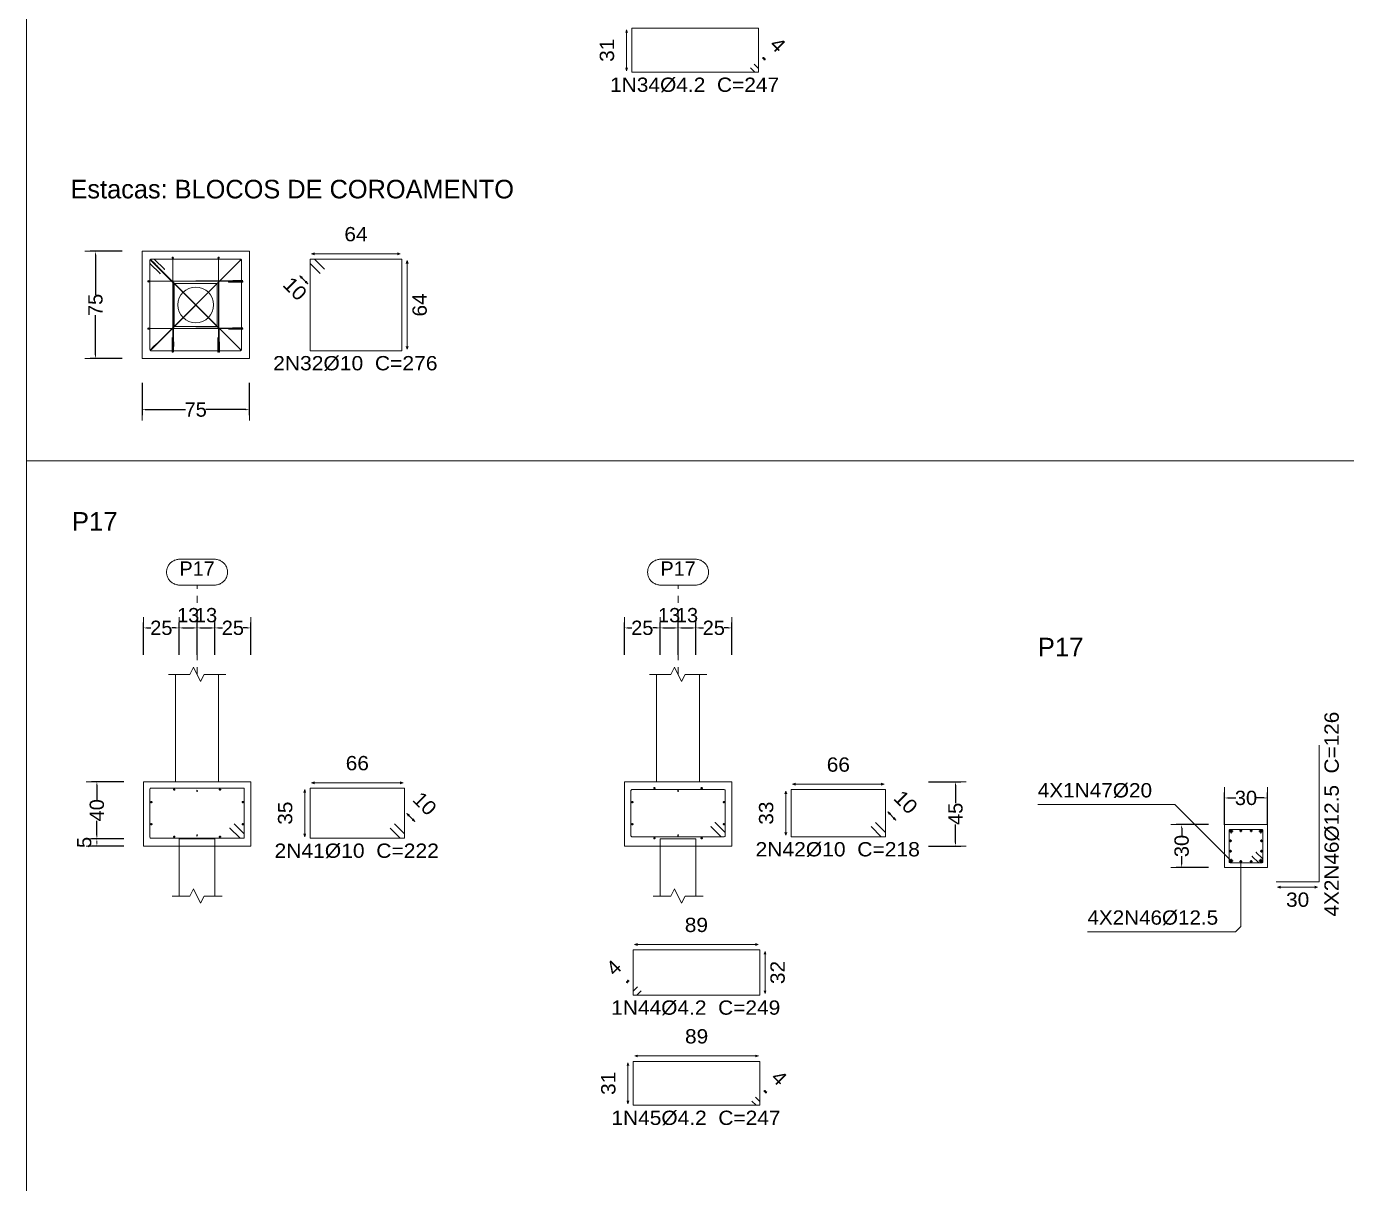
# Model space of a CAD drawing. Header units: millimetres. Extents: x 0 to 84, y 0 to 59.4.
# Drawn here: x 28.05 to 46.51, y 16.19 to 32.37 of the extents above; entities that cross this region are included whole.
import ezdxf
from ezdxf.enums import TextEntityAlignment as Align

# ---------------------------------------------------------------- set-up
doc = ezdxf.new("R2010")
doc.units = ezdxf.units.MM
doc.linetypes.add('CYPE_PUNTO', pattern=[0.075, 0, -0.075])
for name, color, linetype, lineweight in [('FUN_COTAS', 2, 'Continuous', 0), ('FUN_DES_ARMADURAS', 4, 'Continuous', 0), ('FUN_GEOMETRIA', 2, 'Continuous', 0), ('FUN_REFEREN', 2, 'Continuous', 0), ('FUN_TXT_ARMADURAS', 3, 'Continuous', 0), ('QUAD_LIMITES', 2, 'Continuous', 0)]:
    doc.layers.add(name, color=color, linetype=linetype, lineweight=lineweight)
doc.styles.add('CYPETXT', font='arial.ttf', dxfattribs={"height": 0.2})
doc.styles.add('CYPETXT_0.3', font='arial.ttf', dxfattribs={"height": 0.2})
doc.dimstyles.new('cype_arrow', dxfattribs={"dimtxt": 0.18, "dimasz": 0.05, "dimexe": 0.075, "dimexo": 0.075, "dimgap": 0, "dimtad": 0, "dimdec": 4, "dimzin": 0, "dimdsep": 46, "dimtxsty": 'CYPETXT_0.3', "dimcen": 0.09, "dimadec": 0, "dimazin": 0, "dimtfac": 1, "dimtdec": 4, "dimtofl": 0, "dimtmove": 2, "dimatfit": 3, "dimfxl": 1, "dimtolj": 1, "dimtzin": 0, "dimarcsym": 0})

# ---------------------------------------------------------------- blocks, each defined once
blk = doc.blocks.new('*D94')
at = {"layer": 'Defpoints', "color": 0}
for p in [(29.667, 27.463), (31.167, 27.463), (31.167, 27.013)]:
    blk.add_point(p, dxfattribs=at)
at = {"layer": 'FUN_COTAS', "color": 0, "lineweight": -2, "transparency": 16777216}
for p, q in [((29.667, 27.388), (29.667, 26.938)), ((31.167, 27.388), (31.167, 26.938)), ((29.717, 27.013), (30.274, 27.013)), ((31.117, 27.013), (30.561, 27.013))]:
    blk.add_line(p, q, dxfattribs=at)
at = {"layer": 'FUN_COTAS', "color": 0, "transparency": 16777216}
for points in [[(29.717, 27.021), (29.717, 27.004), (29.667, 27.013)], [(31.117, 27.021), (31.117, 27.004), (31.167, 27.013)]]:
    blk.add_solid(points, dxfattribs=at)
at = {"layer": 'FUN_COTAS', "color": 0, "transparency": 16777216, "insert": (30.417, 27.013), "char_height": 0.2, "attachment_point": 5, "style": 'CYPETXT_0.3'}
blk.add_mtext('\\A1;75', dxfattribs=at)
blk = doc.blocks.new('*D95')
at = {"layer": 'Defpoints', "color": 0}
for p in [(29.016, 29.228), (29.466, 29.228), (29.466, 27.728)]:
    blk.add_point(p, dxfattribs=at)
at = {"layer": 'FUN_COTAS', "color": 0, "lineweight": -2, "transparency": 16777216}
for p, q in [((29.391, 29.228), (28.941, 29.228)), ((29.016, 29.178), (29.016, 28.621)), ((29.016, 27.778), (29.016, 28.335)), ((29.391, 27.728), (28.941, 27.728))]:
    blk.add_line(p, q, dxfattribs=at)
at = {"layer": 'FUN_COTAS', "color": 0, "transparency": 16777216}
for points in [[(29.008, 29.178), (29.025, 29.178), (29.016, 29.228)], [(29.008, 27.778), (29.025, 27.778), (29.016, 27.728)]]:
    blk.add_solid(points, dxfattribs=at)
at = {"layer": 'FUN_COTAS', "color": 0, "transparency": 16777216, "insert": (29.016, 28.478), "char_height": 0.2, "attachment_point": 5, "rotation": 90, "style": 'CYPETXT_0.3'}
blk.add_mtext('\\A1;75', dxfattribs=at)
blk = doc.blocks.new('*D110')
at = {"layer": 'Defpoints', "color": 0}
for p in [(30.187, 23.96), (29.687, 23.51), (30.187, 23.51)]:
    blk.add_point(p, dxfattribs=at)
at = {"layer": 'FUN_COTAS', "color": 0, "lineweight": -2, "transparency": 16777216}
for p, q in [((29.687, 23.585), (29.687, 24.035)), ((30.187, 23.585), (30.187, 24.035)), ((29.737, 23.96), (29.791, 23.96)), ((30.137, 23.96), (30.082, 23.96))]:
    blk.add_line(p, q, dxfattribs=at)
at = {"layer": 'FUN_COTAS', "color": 0, "transparency": 16777216}
for points in [[(29.737, 23.968), (29.737, 23.951), (29.687, 23.96)], [(30.137, 23.968), (30.137, 23.951), (30.187, 23.96)]]:
    blk.add_solid(points, dxfattribs=at)
at = {"layer": 'FUN_COTAS', "color": 0, "transparency": 16777216, "insert": (29.937, 23.96), "char_height": 0.2, "attachment_point": 5, "style": 'CYPETXT_0.3'}
blk.add_mtext('\\A1;25', dxfattribs=at)
blk = doc.blocks.new('*D111')
at = {"layer": 'Defpoints', "color": 0}
for p in [(30.437, 23.96), (30.187, 23.51), (30.437, 23.51)]:
    blk.add_point(p, dxfattribs=at)
at = {"layer": 'FUN_COTAS', "color": 0, "lineweight": -2, "transparency": 16777216}
for p, q in [((30.187, 23.585), (30.187, 24.035)), ((30.437, 23.585), (30.437, 24.035)), ((30.237, 23.96), (30.387, 23.96))]:
    blk.add_line(p, q, dxfattribs=at)
at = {"layer": 'FUN_COTAS', "color": 0, "transparency": 16777216}
for points in [[(30.237, 23.968), (30.237, 23.951), (30.187, 23.96)], [(30.387, 23.968), (30.387, 23.951), (30.437, 23.96)]]:
    blk.add_solid(points, dxfattribs=at)
at = {"layer": 'FUN_COTAS', "color": 0, "transparency": 16777216, "insert": (30.312, 24.137), "char_height": 0.2, "attachment_point": 5, "style": 'CYPETXT_0.3'}
blk.add_mtext('\\A1;13', dxfattribs=at)
blk = doc.blocks.new('*D112')
at = {"layer": 'Defpoints', "color": 0}
for p in [(30.687, 23.96), (30.437, 23.51), (30.687, 23.51)]:
    blk.add_point(p, dxfattribs=at)
at = {"layer": 'FUN_COTAS', "color": 0, "lineweight": -2, "transparency": 16777216}
for p, q in [((30.437, 23.585), (30.437, 24.035)), ((30.687, 23.585), (30.687, 24.035)), ((30.487, 23.96), (30.637, 23.96))]:
    blk.add_line(p, q, dxfattribs=at)
at = {"layer": 'FUN_COTAS', "color": 0, "transparency": 16777216}
for points in [[(30.487, 23.968), (30.487, 23.951), (30.437, 23.96)], [(30.637, 23.968), (30.637, 23.951), (30.687, 23.96)]]:
    blk.add_solid(points, dxfattribs=at)
at = {"layer": 'FUN_COTAS', "color": 0, "transparency": 16777216, "insert": (30.562, 24.137), "char_height": 0.2, "attachment_point": 5, "style": 'CYPETXT_0.3'}
blk.add_mtext('\\A1;13', dxfattribs=at)
blk = doc.blocks.new('*D113')
at = {"layer": 'Defpoints', "color": 0}
for p in [(31.187, 23.96), (30.687, 23.51), (31.187, 23.51)]:
    blk.add_point(p, dxfattribs=at)
at = {"layer": 'FUN_COTAS', "color": 0, "lineweight": -2, "transparency": 16777216}
for p, q in [((30.687, 23.585), (30.687, 24.035)), ((31.187, 23.585), (31.187, 24.035)), ((30.737, 23.96), (30.791, 23.96)), ((31.137, 23.96), (31.082, 23.96))]:
    blk.add_line(p, q, dxfattribs=at)
at = {"layer": 'FUN_COTAS', "color": 0, "transparency": 16777216}
for points in [[(30.737, 23.968), (30.737, 23.951), (30.687, 23.96)], [(31.137, 23.968), (31.137, 23.951), (31.187, 23.96)]]:
    blk.add_solid(points, dxfattribs=at)
at = {"layer": 'FUN_COTAS', "color": 0, "transparency": 16777216, "insert": (30.937, 23.96), "char_height": 0.2, "attachment_point": 5, "style": 'CYPETXT_0.3'}
blk.add_mtext('\\A1;25', dxfattribs=at)
blk = doc.blocks.new('*D114')
at = {"layer": 'Defpoints', "color": 0}
for p in [(29.036, 21.009), (29.486, 21.009), (29.486, 20.909)]:
    blk.add_point(p, dxfattribs=at)
at = {"layer": 'FUN_COTAS', "color": 0, "lineweight": -2, "transparency": 16777216}
for p, q in [((29.411, 21.009), (28.961, 21.009)), ((29.411, 20.909), (28.961, 20.909))]:
    blk.add_line(p, q, dxfattribs=at)
at = {"layer": 'FUN_COTAS', "color": 0, "transparency": 16777216}
for points in [[(29.027, 20.959), (29.044, 20.959), (29.036, 21.009)], [(29.027, 20.959), (29.044, 20.959), (29.036, 20.909)]]:
    blk.add_solid(points, dxfattribs=at)
at = {"layer": 'FUN_COTAS', "color": 0, "transparency": 16777216, "insert": (28.859, 20.959), "char_height": 0.2, "attachment_point": 5, "rotation": 90, "style": 'CYPETXT_0.3'}
blk.add_mtext('\\A1;5', dxfattribs=at)
blk = doc.blocks.new('*D115')
at = {"layer": 'Defpoints', "color": 0}
for p in [(29.036, 21.809), (29.486, 21.809), (29.486, 21.009)]:
    blk.add_point(p, dxfattribs=at)
at = {"layer": 'FUN_COTAS', "color": 0, "lineweight": -2, "transparency": 16777216}
for p, q in [((29.411, 21.809), (28.961, 21.809)), ((29.036, 21.759), (29.036, 21.556)), ((29.036, 21.059), (29.036, 21.262)), ((29.411, 21.009), (28.961, 21.009))]:
    blk.add_line(p, q, dxfattribs=at)
at = {"layer": 'FUN_COTAS', "color": 0, "transparency": 16777216}
for points in [[(29.027, 21.759), (29.044, 21.759), (29.036, 21.809)], [(29.027, 21.059), (29.044, 21.059), (29.036, 21.009)]]:
    blk.add_solid(points, dxfattribs=at)
at = {"layer": 'FUN_COTAS', "color": 0, "transparency": 16777216, "insert": (29.036, 21.409), "char_height": 0.2, "attachment_point": 5, "rotation": 90, "style": 'CYPETXT_0.3'}
blk.add_mtext('\\A1;40', dxfattribs=at)
blk = doc.blocks.new('*D116')
at = {"layer": 'Defpoints', "color": 0}
for p in [(36.912, 23.96), (36.412, 23.51), (36.912, 23.51)]:
    blk.add_point(p, dxfattribs=at)
at = {"layer": 'FUN_COTAS', "color": 0, "lineweight": -2, "transparency": 16777216}
for p, q in [((36.412, 23.585), (36.412, 24.035)), ((36.912, 23.585), (36.912, 24.035)), ((36.462, 23.96), (36.517, 23.96)), ((36.862, 23.96), (36.808, 23.96))]:
    blk.add_line(p, q, dxfattribs=at)
at = {"layer": 'FUN_COTAS', "color": 0, "transparency": 16777216}
for points in [[(36.462, 23.968), (36.462, 23.951), (36.412, 23.96)], [(36.862, 23.968), (36.862, 23.951), (36.912, 23.96)]]:
    blk.add_solid(points, dxfattribs=at)
at = {"layer": 'FUN_COTAS', "color": 0, "transparency": 16777216, "insert": (36.662, 23.96), "char_height": 0.2, "attachment_point": 5, "style": 'CYPETXT_0.3'}
blk.add_mtext('\\A1;25', dxfattribs=at)
blk = doc.blocks.new('*D117')
at = {"layer": 'Defpoints', "color": 0}
for p in [(37.162, 23.96), (36.912, 23.51), (37.162, 23.51)]:
    blk.add_point(p, dxfattribs=at)
at = {"layer": 'FUN_COTAS', "color": 0, "lineweight": -2, "transparency": 16777216}
for p, q in [((36.912, 23.585), (36.912, 24.035)), ((37.162, 23.585), (37.162, 24.035)), ((36.962, 23.96), (37.112, 23.96))]:
    blk.add_line(p, q, dxfattribs=at)
at = {"layer": 'FUN_COTAS', "color": 0, "transparency": 16777216}
for points in [[(36.962, 23.968), (36.962, 23.951), (36.912, 23.96)], [(37.112, 23.968), (37.112, 23.951), (37.162, 23.96)]]:
    blk.add_solid(points, dxfattribs=at)
at = {"layer": 'FUN_COTAS', "color": 0, "transparency": 16777216, "insert": (37.037, 24.137), "char_height": 0.2, "attachment_point": 5, "style": 'CYPETXT_0.3'}
blk.add_mtext('\\A1;13', dxfattribs=at)
blk = doc.blocks.new('*D118')
at = {"layer": 'Defpoints', "color": 0}
for p in [(37.412, 23.96), (37.162, 23.51), (37.412, 23.51)]:
    blk.add_point(p, dxfattribs=at)
at = {"layer": 'FUN_COTAS', "color": 0, "lineweight": -2, "transparency": 16777216}
for p, q in [((37.162, 23.585), (37.162, 24.035)), ((37.412, 23.585), (37.412, 24.035)), ((37.212, 23.96), (37.362, 23.96))]:
    blk.add_line(p, q, dxfattribs=at)
at = {"layer": 'FUN_COTAS', "color": 0, "transparency": 16777216}
for points in [[(37.212, 23.968), (37.212, 23.951), (37.162, 23.96)], [(37.362, 23.968), (37.362, 23.951), (37.412, 23.96)]]:
    blk.add_solid(points, dxfattribs=at)
at = {"layer": 'FUN_COTAS', "color": 0, "transparency": 16777216, "insert": (37.287, 24.137), "char_height": 0.2, "attachment_point": 5, "style": 'CYPETXT_0.3'}
blk.add_mtext('\\A1;13', dxfattribs=at)
blk = doc.blocks.new('*D119')
at = {"layer": 'Defpoints', "color": 0}
for p in [(37.912, 23.96), (37.412, 23.51), (37.912, 23.51)]:
    blk.add_point(p, dxfattribs=at)
at = {"layer": 'FUN_COTAS', "color": 0, "lineweight": -2, "transparency": 16777216}
for p, q in [((37.412, 23.585), (37.412, 24.035)), ((37.912, 23.585), (37.912, 24.035)), ((37.462, 23.96), (37.517, 23.96)), ((37.862, 23.96), (37.808, 23.96))]:
    blk.add_line(p, q, dxfattribs=at)
at = {"layer": 'FUN_COTAS', "color": 0, "transparency": 16777216}
for points in [[(37.462, 23.968), (37.462, 23.951), (37.412, 23.96)], [(37.862, 23.968), (37.862, 23.951), (37.912, 23.96)]]:
    blk.add_solid(points, dxfattribs=at)
at = {"layer": 'FUN_COTAS', "color": 0, "transparency": 16777216, "insert": (37.662, 23.96), "char_height": 0.2, "attachment_point": 5, "style": 'CYPETXT_0.3'}
blk.add_mtext('\\A1;25', dxfattribs=at)
blk = doc.blocks.new('*D120')
at = {"layer": 'Defpoints', "color": 0}
for p in [(40.591, 21.809), (41.041, 21.809), (40.591, 20.909)]:
    blk.add_point(p, dxfattribs=at)
at = {"layer": 'FUN_COTAS', "color": 0, "lineweight": -2, "transparency": 16777216}
for p, q in [((40.666, 21.809), (41.116, 21.809)), ((41.041, 21.759), (41.041, 21.507)), ((41.041, 20.959), (41.041, 21.211)), ((40.666, 20.909), (41.116, 20.909))]:
    blk.add_line(p, q, dxfattribs=at)
at = {"layer": 'FUN_COTAS', "color": 0, "transparency": 16777216}
for points in [[(41.033, 21.759), (41.05, 21.759), (41.041, 21.809)], [(41.033, 20.959), (41.05, 20.959), (41.041, 20.909)]]:
    blk.add_solid(points, dxfattribs=at)
at = {"layer": 'FUN_COTAS', "color": 0, "transparency": 16777216, "insert": (41.041, 21.359), "char_height": 0.2, "attachment_point": 5, "rotation": 90, "style": 'CYPETXT_0.3'}
blk.add_mtext('\\A1;45', dxfattribs=at)
blk = doc.blocks.new('*D123')
at = {"layer": 'Defpoints', "color": 0}
for p in [(45.403, 21.581), (44.803, 21.131), (45.403, 21.131)]:
    blk.add_point(p, dxfattribs=at)
at = {"layer": 'FUN_COTAS', "color": 0, "lineweight": -2, "transparency": 16777216}
for p, q in [((44.803, 21.206), (44.803, 21.656)), ((45.403, 21.206), (45.403, 21.656)), ((44.853, 21.581), (44.96, 21.581)), ((45.353, 21.581), (45.246, 21.581))]:
    blk.add_line(p, q, dxfattribs=at)
at = {"layer": 'FUN_COTAS', "color": 0, "transparency": 16777216}
for points in [[(44.853, 21.59), (44.853, 21.573), (44.803, 21.581)], [(45.353, 21.59), (45.353, 21.573), (45.403, 21.581)]]:
    blk.add_solid(points, dxfattribs=at)
at = {"layer": 'FUN_COTAS', "color": 0, "transparency": 16777216, "insert": (45.103, 21.581), "char_height": 0.2, "attachment_point": 5, "style": 'CYPETXT_0.3'}
blk.add_mtext('\\A1;30', dxfattribs=at)
blk = doc.blocks.new('*D124')
at = {"layer": 'Defpoints', "color": 0}
for p in [(44.204, 21.209), (44.654, 21.209), (44.654, 20.609)]:
    blk.add_point(p, dxfattribs=at)
at = {"layer": 'FUN_COTAS', "color": 0, "lineweight": -2, "transparency": 16777216}
for p, q in [((44.579, 21.209), (44.129, 21.209)), ((44.204, 21.159), (44.204, 21.051)), ((44.204, 20.659), (44.204, 20.766)), ((44.579, 20.609), (44.129, 20.609))]:
    blk.add_line(p, q, dxfattribs=at)
at = {"layer": 'FUN_COTAS', "color": 0, "transparency": 16777216}
for points in [[(44.195, 21.159), (44.212, 21.159), (44.204, 21.209)], [(44.195, 20.659), (44.212, 20.659), (44.204, 20.609)]]:
    blk.add_solid(points, dxfattribs=at)
at = {"layer": 'FUN_COTAS', "color": 0, "transparency": 16777216, "insert": (44.204, 20.909), "char_height": 0.2, "attachment_point": 5, "rotation": 90, "style": 'CYPETXT_0.3'}
blk.add_mtext('\\A1;30', dxfattribs=at)

msp = doc.modelspace()

# ---------------------------------------------------------------- hatches: boundary and pattern name
at = {"layer": 'FUN_DES_ARMADURAS', "true_color": 0x000000}
h = msp.add_hatch(color=18, dxfattribs=at)
edge = h.paths.add_edge_path(flags=0)
edge.add_arc((29.83028, 29.05818), 0.0016, 0, 360)
h = msp.add_hatch(color=18, dxfattribs=at)
edge = h.paths.add_edge_path(flags=0)
edge.add_arc((29.87489, 29.02614), 0.0016, 0, 360)
h = msp.add_hatch(color=18, dxfattribs=at)
edge = h.paths.add_edge_path(flags=0)
edge.add_arc((29.9189, 28.91636), 0.0016, 0, 360)
h = msp.add_hatch(color=18, dxfattribs=at)
edge = h.paths.add_edge_path(flags=0)
edge.add_arc((29.9789, 28.97636), 0.0016, 0, 360)
h = msp.add_hatch(color=18, dxfattribs=at)
edge = h.paths.add_edge_path(flags=0)
edge.add_arc((30.87606, 28.79828), 0.0016, 0, 360)
h = msp.add_hatch(color=18, dxfattribs=at)
edge = h.paths.add_edge_path(flags=0)
edge.add_arc((30.93606, 28.81959), 0.0016, 0, 360)
h = msp.add_hatch(color=18, dxfattribs=at)
edge = h.paths.add_edge_path(flags=0)
edge.add_arc((30.87606, 28.13828), 0.0016, 0, 360)
h = msp.add_hatch(color=18, dxfattribs=at)
edge = h.paths.add_edge_path(flags=0)
edge.add_arc((30.93606, 28.15959), 0.0016, 0, 360)
h = msp.add_hatch(color=18, dxfattribs=at)
edge = h.paths.add_edge_path(flags=0)
edge.add_arc((29.8371, 27.89056), 0.0016, 0, 360)
h = msp.add_hatch(color=18, dxfattribs=at)
edge = h.paths.add_edge_path(flags=0)
edge.add_arc((29.86913, 27.93518), 0.0016, 0, 360)
h = msp.add_hatch(color=18, dxfattribs=at)
edge = h.paths.add_edge_path(flags=0)
edge.add_arc((30.0881, 28.01921), 0.0016, 0, 360)
h = msp.add_hatch(color=18, dxfattribs=at)
edge = h.paths.add_edge_path(flags=0)
edge.add_arc((30.10946, 27.95921), 0.0016, 0, 360)
h = msp.add_hatch(color=18, dxfattribs=at)
edge = h.paths.add_edge_path(flags=0)
edge.add_arc((30.7281, 28.01921), 0.0016, 0, 360)
h = msp.add_hatch(color=18, dxfattribs=at)
edge = h.paths.add_edge_path(flags=0)
edge.add_arc((30.74946, 27.95921), 0.0016, 0, 360)
h = msp.add_hatch(color=18, dxfattribs=at)
edge = h.paths.add_edge_path(flags=0)
edge.add_arc((37.6809, 21.24006), 0.0016, 0, 360)
h = msp.add_hatch(color=18, dxfattribs=at)
edge = h.paths.add_edge_path(flags=0)
edge.add_arc((30.89511, 21.16006), 0.0016, 0, 360)
h = msp.add_hatch(color=18, dxfattribs=at)
edge = h.paths.add_edge_path(flags=0)
edge.add_arc((30.9551, 21.22006), 0.0016, 0, 360)
h = msp.add_hatch(color=18, dxfattribs=at)
edge = h.paths.add_edge_path(flags=0)
edge.add_arc((37.62091, 21.18006), 0.0016, 0, 360)
h = msp.add_hatch(color=18, dxfattribs=at)
edge = h.paths.add_edge_path(flags=0)
edge.add_arc((45.19161, 20.76404), 0.0016, 0, 360)
h = msp.add_hatch(color=18, dxfattribs=at)
edge = h.paths.add_edge_path(flags=0)
edge.add_arc((45.24791, 20.82034), 0.0016, 0, 360)

# ---------------------------------------------------------------- linework, layer by layer
at = {"layer": 'FUN_COTAS', "color": 18, "true_color": 0x000000}
for p, q in [((28.86648, 29.22778), (29.16648, 29.22778)), ((28.86648, 27.72778), (29.16648, 27.72778)), ((29.66748, 26.86278), (29.66748, 27.16278)), ((31.16748, 26.86278), (31.16748, 27.16278)), ((29.68653, 23.80965), (29.68653, 24.10965)), ((30.18653, 23.80965), (30.18653, 24.10965)), ((30.18653, 23.80965), (30.18653, 24.10965)), ((30.43653, 23.80965), (30.43653, 24.10965)), ((30.43653, 23.80965), (30.43653, 24.10965)), ((30.68653, 23.80965), (30.68653, 24.10965)), ((30.68653, 23.80965), (30.68653, 24.10965)), ((31.18653, 23.80965), (31.18653, 24.10965)), ((36.41233, 23.80965), (36.41233, 24.10965)), ((36.91233, 23.80965), (36.91233, 24.10965)), ((36.91233, 23.80965), (36.91233, 24.10965)), ((37.16233, 23.80965), (37.16233, 24.10965)), ((37.16233, 23.80965), (37.16233, 24.10965)), ((37.41233, 23.80965), (37.41233, 24.10965)), ((37.41233, 23.80965), (37.41233, 24.10965)), ((37.91233, 23.80965), (37.91233, 24.10965)), ((28.88553, 21.80865), (29.18553, 21.80865)), ((40.89133, 21.80865), (41.19133, 21.80865)), ((44.8033, 21.4315), (44.8033, 21.7315)), ((45.4033, 21.4315), (45.4033, 21.7315)), ((44.05383, 21.20865), (44.35383, 21.20865)), ((28.88553, 21.00865), (29.18553, 21.00865)), ((28.88553, 21.00865), (29.18553, 21.00865)), ((28.88553, 20.90865), (29.18553, 20.90865)), ((40.89133, 20.90865), (41.19133, 20.90865)), ((44.05383, 20.60865), (44.35383, 20.60865))]:
    msp.add_line(p, q, dxfattribs=at)
at = {"layer": 'FUN_COTAS', "color": 18, "linetype": 'CYPE_PUNTO', "true_color": 0x000000}
for p, q in [((30.43653, 23.30865), (30.43653, 24.55965)), ((37.16233, 23.30865), (37.16233, 24.55965))]:
    msp.add_line(p, q, dxfattribs=at)
at = {"layer": 'FUN_COTAS', "color": 18, "true_color": 0x000000}
for points in [[(30.68253, 24.91965), (30.69455, 24.91925), (30.70652, 24.91804), (30.71838, 24.91604), (30.73008, 24.91325), (30.74157, 24.90969), (30.7528, 24.90537), (30.76371, 24.9003), (30.77426, 24.89452), (30.7844, 24.88805), (30.79408, 24.88091), (30.80327, 24.87315), (30.81192, 24.86478), (30.81999, 24.85586), (30.82744, 24.84642), (30.83425, 24.8365), (30.84038, 24.82615), (30.84581, 24.81542), (30.8505, 24.80434), (30.85445, 24.79298), (30.85763, 24.78138), (30.86002, 24.76959), (30.86162, 24.75767), (30.86243, 24.74566), (30.86243, 24.73363), (30.86162, 24.72163), (30.86002, 24.70971), (30.85763, 24.69792), (30.85445, 24.68632), (30.8505, 24.67496), (30.84581, 24.66388), (30.84038, 24.65314), (30.83425, 24.64279), (30.82744, 24.63288), (30.81999, 24.62344), (30.81192, 24.61451), (30.80327, 24.60615), (30.79408, 24.59838), (30.7844, 24.59125), (30.77426, 24.58478), (30.76371, 24.579), (30.7528, 24.57393), (30.74157, 24.56961), (30.73008, 24.56604), (30.71838, 24.56326), (30.70652, 24.56125), (30.69455, 24.56005), (30.68253, 24.55965), (30.19053, 24.55965), (30.17851, 24.56005), (30.16654, 24.56125), (30.15468, 24.56326), (30.14297, 24.56604), (30.13148, 24.56961), (30.12026, 24.57393), (30.10935, 24.579), (30.0988, 24.58478), (30.08866, 24.59125), (30.07897, 24.59838), (30.06979, 24.60615), (30.06114, 24.61451), (30.05307, 24.62344), (30.04562, 24.63288), (30.03881, 24.64279), (30.03268, 24.65314), (30.02725, 24.66388), (30.02256, 24.67496), (30.01861, 24.68632), (30.01543, 24.69792), (30.01304, 24.70971), (30.01143, 24.72163), (30.01063, 24.73363), (30.01063, 24.74566), (30.01143, 24.75767), (30.01304, 24.76959), (30.01543, 24.78138), (30.01861, 24.79298), (30.02256, 24.80434), (30.02725, 24.81542), (30.03268, 24.82615), (30.03881, 24.8365), (30.04562, 24.84642), (30.05307, 24.85586), (30.06114, 24.86478), (30.06979, 24.87315), (30.07897, 24.88091), (30.08866, 24.88805), (30.0988, 24.89452), (30.10935, 24.9003), (30.12026, 24.90537), (30.13148, 24.90969), (30.14297, 24.91325), (30.15468, 24.91604), (30.16654, 24.91804), (30.17851, 24.91925), (30.19053, 24.91965), (30.68253, 24.91965)], [(37.40833, 24.91965), (37.42035, 24.91925), (37.43232, 24.91804), (37.44418, 24.91604), (37.45588, 24.91325), (37.46737, 24.90969), (37.4786, 24.90537), (37.48951, 24.9003), (37.50006, 24.89452), (37.5102, 24.88805), (37.51988, 24.88091), (37.52907, 24.87315), (37.53772, 24.86478), (37.54579, 24.85586), (37.55324, 24.84642), (37.56005, 24.8365), (37.56618, 24.82615), (37.57161, 24.81542), (37.5763, 24.80434), (37.58025, 24.79298), (37.58343, 24.78138), (37.58582, 24.76959), (37.58742, 24.75767), (37.58823, 24.74566), (37.58823, 24.73363), (37.58742, 24.72163), (37.58582, 24.70971), (37.58343, 24.69792), (37.58025, 24.68632), (37.5763, 24.67496), (37.57161, 24.66388), (37.56618, 24.65314), (37.56005, 24.64279), (37.55324, 24.63288), (37.54579, 24.62344), (37.53772, 24.61451), (37.52907, 24.60615), (37.51988, 24.59838), (37.5102, 24.59125), (37.50006, 24.58478), (37.48951, 24.579), (37.4786, 24.57393), (37.46737, 24.56961), (37.45588, 24.56604), (37.44418, 24.56326), (37.43232, 24.56125), (37.42035, 24.56005), (37.40833, 24.55965), (36.91633, 24.55965), (36.90431, 24.56005), (36.89234, 24.56125), (36.88048, 24.56326), (36.86877, 24.56604), (36.85728, 24.56961), (36.84606, 24.57393), (36.83515, 24.579), (36.8246, 24.58478), (36.81446, 24.59125), (36.80477, 24.59838), (36.79559, 24.60615), (36.78694, 24.61451), (36.77887, 24.62344), (36.77142, 24.63288), (36.76461, 24.64279), (36.75848, 24.65314), (36.75305, 24.66388), (36.74836, 24.67496), (36.74441, 24.68632), (36.74123, 24.69792), (36.73884, 24.70971), (36.73723, 24.72163), (36.73643, 24.73363), (36.73643, 24.74566), (36.73723, 24.75767), (36.73884, 24.76959), (36.74123, 24.78138), (36.74441, 24.79298), (36.74836, 24.80434), (36.75305, 24.81542), (36.75848, 24.82615), (36.76461, 24.8365), (36.77142, 24.84642), (36.77887, 24.85586), (36.78694, 24.86478), (36.79559, 24.87315), (36.80477, 24.88091), (36.81446, 24.88805), (36.8246, 24.89452), (36.83515, 24.9003), (36.84606, 24.90537), (36.85728, 24.90969), (36.86877, 24.91325), (36.88048, 24.91604), (36.89234, 24.91804), (36.90431, 24.91925), (36.91633, 24.91965), (37.40833, 24.91965)]]:
    msp.add_lwpolyline(points, close=True, dxfattribs=at)
at = {"layer": 'FUN_DES_ARMADURAS', "color": 18, "true_color": 0x000000}
for p, q in [((30.10153, 21.69865), (30.13153, 21.69865)), ((30.11653, 21.68365), (30.11653, 21.71365)), ((30.43023, 21.68445), (30.44283, 21.68445)), ((30.43023, 21.67605), (30.44283, 21.67605)), ((30.43653, 21.67815), (30.43653, 21.69075)), ((30.43653, 21.66975), (30.43653, 21.68235)), ((30.74153, 21.69865), (30.77153, 21.69865)), ((30.75653, 21.68365), (30.75653, 21.71365)), ((36.81733, 21.71865), (36.84733, 21.71865)), ((36.83233, 21.70365), (36.83233, 21.73365)), ((37.15603, 21.68445), (37.16863, 21.68445)), ((37.15603, 21.67605), (37.16863, 21.67605)), ((37.16233, 21.67815), (37.16233, 21.69075)), ((37.16233, 21.66975), (37.16233, 21.68235)), ((37.47733, 21.71865), (37.50733, 21.71865)), ((37.49233, 21.70365), (37.49233, 21.73365)), ((29.78153, 21.52365), (29.81153, 21.52365)), ((29.79653, 21.50865), (29.79653, 21.53865)), ((31.06153, 21.52365), (31.09153, 21.52365)), ((31.07653, 21.50865), (31.07653, 21.53865)), ((36.50733, 21.52365), (36.53733, 21.52365)), ((36.52233, 21.50865), (36.52233, 21.53865)), ((37.78733, 21.52365), (37.81733, 21.52365)), ((37.80233, 21.50865), (37.80233, 21.53865)), ((29.78153, 21.21365), (29.81153, 21.21365)), ((29.79653, 21.19865), (29.79653, 21.22865)), ((30.11653, 21.02365), (30.11653, 21.05365)), ((30.43023, 21.06125), (30.44283, 21.06125)), ((30.43023, 21.05285), (30.44283, 21.05285)), ((30.43653, 21.05495), (30.43653, 21.06755)), ((30.43653, 21.04655), (30.43653, 21.05915)), ((30.75653, 21.02365), (30.75653, 21.05365)), ((31.06153, 21.21365), (31.09153, 21.21365)), ((31.07653, 21.19865), (31.07653, 21.22865)), ((36.50733, 21.21365), (36.53733, 21.21365)), ((36.52233, 21.19865), (36.52233, 21.22865)), ((37.15603, 21.06125), (37.16863, 21.06125)), ((37.15603, 21.05285), (37.16863, 21.05285)), ((37.16233, 21.05495), (37.16233, 21.06755)), ((37.16233, 21.04655), (37.16233, 21.05915)), ((37.78733, 21.21365), (37.81733, 21.21365)), ((37.80233, 21.19865), (37.80233, 21.22865)), ((44.8659, 21.11605), (44.9259, 21.11605)), ((44.8659, 21.11605), (44.9259, 21.11605)), ((44.8959, 21.08605), (44.8959, 21.14605)), ((44.8959, 21.08605), (44.8959, 21.14605)), ((45.01292, 21.12355), (45.05042, 21.12355)), ((45.01292, 21.12355), (45.05042, 21.12355)), ((45.03167, 21.1048), (45.03167, 21.1423)), ((45.03167, 21.1048), (45.03167, 21.1423)), ((45.15619, 21.12355), (45.19369, 21.12355)), ((45.15619, 21.12355), (45.19369, 21.12355)), ((45.17494, 21.1048), (45.17494, 21.1423)), ((45.17494, 21.1048), (45.17494, 21.1423)), ((45.2807, 21.11605), (45.3407, 21.11605)), ((45.2807, 21.11605), (45.3407, 21.11605)), ((45.3107, 21.08605), (45.3107, 21.14605)), ((45.3107, 21.08605), (45.3107, 21.14605)), ((30.10153, 21.03865), (30.13153, 21.03865)), ((30.74153, 21.03865), (30.77153, 21.03865)), ((36.81733, 21.01865), (36.84733, 21.01865)), ((36.83233, 21.00365), (36.83233, 21.03365)), ((37.47733, 21.01865), (37.50733, 21.01865)), ((37.49233, 21.00365), (37.49233, 21.03365)), ((44.86965, 20.98028), (44.90715, 20.98028)), ((44.86965, 20.98028), (44.90715, 20.98028)), ((44.8884, 20.96153), (44.8884, 20.99903)), ((44.8884, 20.96153), (44.8884, 20.99903)), ((45.29945, 20.98028), (45.33695, 20.98028)), ((45.29945, 20.98028), (45.33695, 20.98028)), ((45.3182, 20.96153), (45.3182, 20.99903)), ((45.3182, 20.96153), (45.3182, 20.99903)), ((44.8659, 20.70125), (44.9259, 20.70125)), ((44.8659, 20.70125), (44.9259, 20.70125)), ((44.86965, 20.83702), (44.90715, 20.83702)), ((44.86965, 20.83702), (44.90715, 20.83702)), ((44.8884, 20.81827), (44.8884, 20.85577)), ((44.8884, 20.81827), (44.8884, 20.85577)), ((44.8959, 20.67125), (44.8959, 20.73125)), ((44.8959, 20.67125), (44.8959, 20.73125)), ((45.01292, 20.69375), (45.05042, 20.69375)), ((45.01292, 20.69375), (45.05042, 20.69375)), ((45.03167, 20.675), (45.03167, 20.7125)), ((45.03167, 20.675), (45.03167, 20.7125)), ((45.15619, 20.69375), (45.19369, 20.69375)), ((45.15619, 20.69375), (45.19369, 20.69375)), ((45.17494, 20.675), (45.17494, 20.7125)), ((45.17494, 20.675), (45.17494, 20.7125)), ((45.2807, 20.70125), (45.3407, 20.70125)), ((45.2807, 20.70125), (45.3407, 20.70125)), ((45.29945, 20.83702), (45.33695, 20.83702)), ((45.29945, 20.83702), (45.33695, 20.83702)), ((45.3107, 20.67125), (45.3107, 20.73125)), ((45.3107, 20.67125), (45.3107, 20.73125)), ((45.3182, 20.81827), (45.3182, 20.85577)), ((45.3182, 20.81827), (45.3182, 20.85577))]:
    msp.add_line(p, q, dxfattribs=at)
for points in [[(38.22811, 31.84638), (38.28751, 31.78698), (38.28751, 31.73278), (36.51748, 31.73278), (36.51748, 32.34758), (38.28751, 32.34758), (38.28751, 31.73278), (38.23331, 31.73278), (38.17391, 31.79218)], [(29.9189, 28.91636), (29.78164, 29.05362), (29.77856, 29.05823), (29.77748, 29.06367), (29.77748, 29.10358), (29.77938, 29.11068), (29.78458, 29.11588), (29.79168, 29.11778), (31.04328, 29.11778), (31.05038, 29.11588), (31.05558, 29.11068), (31.05748, 29.10358), (31.05748, 27.85198), (31.05558, 27.84488), (31.05038, 27.83968), (31.04328, 27.83778), (29.79168, 27.83778), (29.78458, 27.83968), (29.77938, 27.84488), (29.77748, 27.85198), (29.77748, 29.10358), (29.77938, 29.11068), (29.78458, 29.11588), (29.79168, 29.11778), (29.8316, 29.11778), (29.83703, 29.1167), (29.84164, 29.11362), (29.9789, 28.97636)], [(29.83028, 29.05818), (29.79019, 29.09861), (29.78891, 29.09991), (29.78847, 29.10037), (29.78867, 29.10057), (29.78949, 29.0998), (29.79168, 29.09764), (29.79466, 29.09469), (31.03733, 27.85791), (31.0403, 27.85494), (31.04248, 27.85278), (31.04328, 27.85198), (31.04248, 27.85278), (31.04031, 27.85495), (31.03734, 27.85792), (29.79762, 29.09764), (29.79466, 29.10062), (29.7925, 29.10281), (29.79172, 29.10362), (29.79461, 29.10651), (29.79543, 29.10574), (29.79762, 29.10358), (29.8006, 29.10063), (29.8306, 29.07077), (29.83288, 29.0685), (29.8348, 29.06657), (29.87489, 29.02614)], [(29.8371, 27.89056), (29.79666, 27.85048), (29.79536, 27.8492), (29.7949, 27.84877), (29.79469, 27.84897), (29.79546, 27.84979), (29.79762, 27.85198), (29.80058, 27.85497), (31.03735, 29.09763), (31.04032, 29.10061), (31.04249, 29.10278), (31.04328, 29.10358), (31.04248, 29.10279), (31.04031, 29.10061), (31.03734, 29.09764), (29.79762, 27.85792), (29.79464, 27.85496), (29.79246, 27.8528), (29.79164, 27.85202), (29.78875, 27.85491), (29.78952, 27.85573), (29.79168, 27.85792), (29.79464, 27.86091), (29.82449, 27.8909), (29.82676, 27.89318), (29.82869, 27.8951), (29.86913, 27.93518)], [(30.10946, 27.95921), (30.10842, 27.82194), (30.10837, 27.81886), (30.1083, 27.81778), (30.1077, 27.81778), (30.10757, 27.81968), (30.10746, 27.82488), (30.10737, 27.83198), (30.09759, 29.12358), (30.09753, 29.13068), (30.09749, 29.13588), (30.09748, 29.13778), (30.09748, 29.13588), (30.09748, 29.13068), (30.09748, 29.12358), (30.09748, 27.83198), (30.09745, 27.82488), (30.09737, 27.81968), (30.09727, 27.81778), (30.0877, 27.81778), (30.08757, 27.81968), (30.08746, 27.82488), (30.08737, 27.83198), (30.08707, 27.8719), (30.08705, 27.87733), (30.08706, 27.88194), (30.0881, 28.01921)], [(30.74946, 27.95921), (30.74842, 27.82194), (30.74837, 27.81886), (30.7483, 27.81778), (30.7477, 27.81778), (30.74757, 27.81968), (30.74746, 27.82488), (30.74737, 27.83198), (30.73759, 29.12358), (30.73753, 29.13068), (30.73749, 29.13588), (30.73748, 29.13778), (30.73748, 29.13588), (30.73748, 29.13068), (30.73748, 29.12358), (30.73748, 27.83198), (30.73745, 27.82488), (30.73737, 27.81968), (30.73727, 27.81778), (30.7277, 27.81778), (30.72757, 27.81968), (30.72746, 27.82488), (30.72737, 27.83198), (30.72707, 27.8719), (30.72705, 27.87733), (30.72706, 27.88194), (30.7281, 28.01921)], [(32.1599, 28.91636), (32.01848, 29.05778), (32.01848, 29.11778), (33.29848, 29.11778), (33.29848, 27.83778), (32.01848, 27.83778), (32.01848, 29.11778), (32.07848, 29.11778), (32.2199, 28.97636)], [(30.93606, 28.81959), (31.07332, 28.81867), (31.0764, 28.81862), (31.07748, 28.81856), (31.07748, 28.81798), (31.07558, 28.81787), (31.07038, 28.81776), (31.06328, 28.81767), (29.77168, 28.80789), (29.76458, 28.80784), (29.75938, 28.8078), (29.75748, 28.80778), (29.75938, 28.80778), (29.76458, 28.80778), (29.77168, 28.80778), (31.06328, 28.80778), (31.07038, 28.80775), (31.07558, 28.80768), (31.07748, 28.80758), (31.07748, 28.79798), (31.07558, 28.79787), (31.07038, 28.79776), (31.06328, 28.79767), (31.02336, 28.79737), (31.01793, 28.79735), (31.01332, 28.79736), (30.87606, 28.79828)], [(30.93606, 28.15959), (31.07332, 28.15867), (31.0764, 28.15862), (31.07748, 28.15856), (31.07748, 28.15798), (31.07558, 28.15787), (31.07038, 28.15776), (31.06328, 28.15767), (29.77168, 28.14789), (29.76458, 28.14784), (29.75938, 28.1478), (29.75748, 28.14778), (29.75938, 28.14778), (29.76458, 28.14778), (29.77168, 28.14778), (31.06328, 28.14778), (31.07038, 28.14775), (31.07558, 28.14768), (31.07748, 28.14758), (31.07748, 28.13798), (31.07558, 28.13787), (31.07038, 28.13776), (31.06328, 28.13767), (31.02336, 28.13737), (31.01793, 28.13735), (31.01332, 28.13736), (30.87606, 28.13828)], [(45.5253, 20.40865), (46.1253, 20.40865), (46.1253, 22.31935)], [(30.9551, 21.22006), (31.09237, 21.0828), (31.09545, 21.07819), (31.09653, 21.07276), (31.09653, 21.03285), (31.09463, 21.02575), (31.08943, 21.02055), (31.08233, 21.01865), (29.79073, 21.01865), (29.78363, 21.02055), (29.77843, 21.02575), (29.77653, 21.03285), (29.77653, 21.70445), (29.77843, 21.71155), (29.78363, 21.71675), (29.79073, 21.71865), (31.08233, 21.71865), (31.08943, 21.71675), (31.09463, 21.71155), (31.09653, 21.70445), (31.09653, 21.03285), (31.09463, 21.02575), (31.08943, 21.02055), (31.08233, 21.01865), (31.04241, 21.01865), (31.03698, 21.01973), (31.03237, 21.02281), (30.89511, 21.16006)], [(33.1961, 21.22006), (33.33753, 21.07864), (33.33753, 21.01865), (32.01753, 21.01865), (32.01753, 21.71865), (33.33753, 21.71865), (33.33753, 21.01865), (33.27753, 21.01865), (33.13611, 21.16006)], [(37.6809, 21.24006), (37.81817, 21.1028), (37.82125, 21.09819), (37.82233, 21.09276), (37.82233, 21.05285), (37.82043, 21.04575), (37.81523, 21.04055), (37.80813, 21.03865), (36.51653, 21.03865), (36.50943, 21.04055), (36.50423, 21.04575), (36.50233, 21.05285), (36.50233, 21.68445), (36.50423, 21.69155), (36.50943, 21.69675), (36.51653, 21.69865), (37.80813, 21.69865), (37.81523, 21.69675), (37.82043, 21.69155), (37.82233, 21.68445), (37.82233, 21.05285), (37.82043, 21.04575), (37.81523, 21.04055), (37.80813, 21.03865), (37.76821, 21.03865), (37.76278, 21.03973), (37.75817, 21.04281), (37.62091, 21.18006)], [(39.9219, 21.24006), (40.06333, 21.09864), (40.06333, 21.03865), (38.74333, 21.03865), (38.74333, 21.69865), (40.06333, 21.69865), (40.06333, 21.03865), (40.00333, 21.03865), (39.86191, 21.18006)], [(45.24791, 20.82034), (45.33393, 20.73432), (45.3362, 20.73091), (45.337, 20.72689), (45.337, 20.68545), (45.3356, 20.6802), (45.33176, 20.67635), (45.32651, 20.67495), (44.8801, 20.67495), (44.87485, 20.67636), (44.87101, 20.6802), (44.8696, 20.68545), (44.8696, 21.13185), (44.87101, 21.1371), (44.87485, 21.14094), (44.8801, 21.14235), (45.3265, 21.14235), (45.33175, 21.14094), (45.3356, 21.1371), (45.337, 21.13185), (45.337, 20.68545), (45.3356, 20.6802), (45.33176, 20.67635), (45.32651, 20.67495), (45.28506, 20.67495), (45.28104, 20.67575), (45.27763, 20.67802), (45.19161, 20.76404)], [(36.59296, 18.93764), (36.53356, 18.87825), (36.53356, 18.82405), (38.30359, 18.82405), (38.30359, 19.45565), (36.53356, 19.45565), (36.53356, 18.82405), (36.58776, 18.82405), (36.64716, 18.88344)], [(38.24716, 17.39584), (38.30656, 17.33645), (38.30656, 17.28225), (36.53653, 17.28225), (36.53653, 17.89705), (38.30656, 17.89705), (38.30656, 17.28225), (38.25236, 17.28225), (38.19296, 17.34164)]]:
    msp.add_lwpolyline(points, dxfattribs=at)
for centre, radius in [((29.83028, 29.05818), 0.0016), ((29.87489, 29.02614), 0.0016), ((30.09748, 29.13778), 0.01), ((30.73748, 29.13778), 0.01), ((31.04328, 29.10358), 0.0042), ((29.75748, 28.80778), 0.01), ((29.9189, 28.91636), 0.0016), ((29.9789, 28.97636), 0.0016), ((30.87606, 28.79828), 0.0016), ((30.93606, 28.81959), 0.0016), ((29.75748, 28.14778), 0.01), ((30.87606, 28.13828), 0.0016), ((30.93606, 28.15959), 0.0016), ((29.8371, 27.89056), 0.0016), ((29.86913, 27.93518), 0.0016), ((30.0881, 28.01921), 0.0016), ((30.10946, 27.95921), 0.0016), ((30.7281, 28.01921), 0.0016), ((30.74946, 27.95921), 0.0016), ((31.04328, 27.85198), 0.0042), ((30.11653, 21.69865), 0.01), ((30.43653, 21.68445), 0.0042), ((30.43653, 21.67605), 0.0042), ((30.75653, 21.69865), 0.01), ((36.83233, 21.71865), 0.01), ((37.16233, 21.68445), 0.0042), ((37.16233, 21.67605), 0.0042), ((37.49233, 21.71865), 0.01), ((29.79653, 21.52365), 0.01), ((31.07653, 21.52365), 0.01), ((36.52233, 21.52365), 0.01), ((37.80233, 21.52365), 0.01), ((37.6809, 21.24006), 0.0016), ((29.79653, 21.21365), 0.01), ((30.11653, 21.03865), 0.01), ((30.43653, 21.06125), 0.0042), ((30.43653, 21.05285), 0.0042), ((30.75653, 21.03865), 0.01), ((30.89511, 21.16006), 0.0016), ((30.9551, 21.22006), 0.0016), ((31.07653, 21.21365), 0.01), ((36.52233, 21.21365), 0.01), ((37.16233, 21.06125), 0.0042), ((37.16233, 21.05285), 0.0042), ((37.62091, 21.18006), 0.0016), ((37.80233, 21.21365), 0.01), ((44.8959, 21.11605), 0.02), ((44.8959, 21.11605), 0.02), ((45.03167, 21.12355), 0.0125), ((45.03167, 21.12355), 0.0125), ((45.17494, 21.12355), 0.0125), ((45.17494, 21.12355), 0.0125), ((45.3107, 21.11605), 0.02), ((45.3107, 21.11605), 0.02), ((36.83233, 21.01865), 0.01), ((37.49233, 21.01865), 0.01), ((44.8884, 20.98028), 0.0125), ((44.8884, 20.98028), 0.0125), ((45.3182, 20.98028), 0.0125), ((45.3182, 20.98028), 0.0125), ((44.8884, 20.83702), 0.0125), ((44.8884, 20.83702), 0.0125), ((44.8959, 20.70125), 0.02), ((44.8959, 20.70125), 0.02), ((45.03167, 20.69375), 0.0125), ((45.03167, 20.69375), 0.0125), ((45.17494, 20.69375), 0.0125), ((45.17494, 20.69375), 0.0125), ((45.19161, 20.76404), 0.0016), ((45.24791, 20.82034), 0.0016), ((45.3107, 20.70125), 0.02), ((45.3107, 20.70125), 0.02), ((45.3182, 20.83702), 0.0125), ((45.3182, 20.83702), 0.0125)]:
    msp.add_circle(centre, radius, dxfattribs=at)
at = {"layer": 'FUN_GEOMETRIA', "color": 18, "true_color": 0x000000}
for p, q in [((30.13653, 23.30865), (30.13653, 21.80865)), ((30.73653, 21.80865), (30.73653, 23.30865)), ((36.86233, 21.80865), (36.86233, 23.30865)), ((37.46233, 21.80865), (37.46233, 23.30865)), ((29.68653, 21.80865), (31.18653, 21.80865)), ((29.68653, 21.80865), (29.68653, 20.90865)), ((30.73653, 21.80865), (30.13653, 21.80865)), ((31.18653, 20.90865), (31.18653, 21.80865)), ((36.41233, 21.80865), (37.91233, 21.80865)), ((36.41233, 20.90865), (36.41233, 21.80865)), ((37.46233, 21.80865), (36.86233, 21.80865)), ((37.91233, 20.90865), (37.91233, 21.80865)), ((31.18653, 20.90865), (29.68653, 20.90865)), ((30.18653, 21.00865), (30.68653, 21.00865)), ((30.18653, 20.20865), (30.18653, 21.00865)), ((30.68653, 20.20865), (30.68653, 21.00865)), ((37.91233, 20.90865), (36.41233, 20.90865)), ((37.41233, 21.00865), (36.91233, 21.00865)), ((36.91233, 20.20865), (36.91233, 21.00865)), ((37.41233, 20.20865), (37.41233, 21.00865))]:
    msp.add_line(p, q, dxfattribs=at)
for points in [[(29.66748, 27.72778), (31.16748, 27.72778), (31.16748, 29.22778), (29.66748, 29.22778), (29.66748, 27.72778)], [(30.11748, 28.17778), (30.71748, 28.17778), (30.71748, 28.77778), (30.11748, 28.77778), (30.11748, 28.17778)], [(44.8033, 20.60865), (45.4033, 20.60865), (45.4033, 21.20865), (44.8033, 21.20865), (44.8033, 20.60865)]]:
    msp.add_lwpolyline(points, close=True, dxfattribs=at)
for points in [[(30.03653, 23.30865), (30.33653, 23.30865), (30.38653, 23.40865), (30.48653, 23.20865), (30.53653, 23.30865), (30.83653, 23.30865)], [(36.76233, 23.30865), (37.06233, 23.30865), (37.11233, 23.40865), (37.21233, 23.20865), (37.26233, 23.30865), (37.56233, 23.30865)], [(30.08653, 20.20865), (30.33653, 20.20865), (30.38653, 20.30865), (30.48653, 20.10865), (30.53653, 20.20865), (30.78653, 20.20865)], [(37.51233, 20.20865), (37.26233, 20.20865), (37.21233, 20.10865), (37.11233, 20.30865), (37.06233, 20.20865), (36.81233, 20.20865)]]:
    msp.add_lwpolyline(points, dxfattribs=at)
msp.add_circle((30.41748, 28.47778), 0.25, dxfattribs=at)
at = {"layer": 'FUN_TXT_ARMADURAS', "color": 18, "true_color": 0x000000}
for p, q in [((36.42998, 32.28738), (36.44248, 32.32738)), ((36.45498, 32.28738), (36.44248, 32.32738)), ((36.44248, 31.75298), (36.44248, 32.32738)), ((38.36791, 31.90104), (38.34846, 31.93816)), ((38.38558, 31.91872), (38.34846, 31.93816)), ((38.34846, 31.93816), (38.37929, 31.90733)), ((38.35985, 31.94445), (38.37929, 31.90733)), ((36.42998, 31.79298), (36.44248, 31.75298)), ((36.45498, 31.79298), (36.44248, 31.75298)), ((38.34217, 31.92678), (38.37929, 31.90733)), ((32.07868, 29.20528), (32.03868, 29.19278)), ((32.07868, 29.18028), (32.03868, 29.19278)), ((32.03868, 29.19278), (33.27828, 29.19278)), ((33.23828, 29.20528), (33.27828, 29.19278)), ((33.23828, 29.18028), (33.27828, 29.19278)), ((33.36098, 29.05758), (33.37348, 29.09758)), ((33.38598, 29.05758), (33.37348, 29.09758)), ((33.37348, 29.09758), (33.37348, 27.85798)), ((31.89311, 28.84728), (31.87367, 28.8844)), ((31.91079, 28.86496), (31.87367, 28.8844)), ((31.98652, 28.77155), (31.87367, 28.8844)), ((31.96707, 28.80867), (31.98652, 28.77155)), ((31.9494, 28.79099), (31.98652, 28.77155)), ((33.36098, 27.89798), (33.37348, 27.85798)), ((33.38598, 27.89798), (33.37348, 27.85798)), ((32.07773, 21.80615), (32.03773, 21.79365)), ((32.07773, 21.78115), (32.03773, 21.79365)), ((32.03773, 21.79365), (33.31733, 21.79365)), ((33.27733, 21.80615), (33.31733, 21.79365)), ((33.27733, 21.78115), (33.31733, 21.79365)), ((38.80353, 21.78615), (38.76353, 21.77365)), ((40.00313, 21.78615), (40.04313, 21.77365)), ((31.93003, 21.65845), (31.94253, 21.69845)), ((31.95503, 21.65845), (31.94253, 21.69845)), ((31.94253, 21.03885), (31.94253, 21.69845)), ((38.65583, 21.63845), (38.66833, 21.67845)), ((38.68083, 21.63845), (38.66833, 21.67845)), ((38.66833, 21.05885), (38.66833, 21.67845)), ((38.80353, 21.76115), (38.76353, 21.77365)), ((38.76353, 21.77365), (40.04313, 21.77365)), ((40.00313, 21.76115), (40.04313, 21.77365)), ((33.38893, 21.32776), (33.36948, 21.36488)), ((33.4066, 21.34543), (33.36948, 21.36488)), ((33.36948, 21.36488), (33.48234, 21.25203)), ((33.44521, 21.27147), (33.48234, 21.25203)), ((33.46289, 21.28915), (33.48234, 21.25203)), ((40.11473, 21.34776), (40.09528, 21.38488)), ((40.1324, 21.36543), (40.09528, 21.38488)), ((40.09528, 21.38488), (40.20814, 21.27203)), ((40.17101, 21.29147), (40.20814, 21.27203)), ((40.18869, 21.30915), (40.20814, 21.27203)), ((44.8959, 20.70125), (44.32046, 21.27669)), ((31.93003, 21.07885), (31.94253, 21.03885)), ((31.95503, 21.07885), (31.94253, 21.03885)), ((38.65583, 21.09885), (38.66833, 21.05885)), ((38.68083, 21.09885), (38.66833, 21.05885)), ((45.03167, 20.69375), (45.03167, 20.00865)), ((45.5855, 20.34615), (45.5455, 20.33365)), ((45.5855, 20.32115), (45.5455, 20.33365)), ((45.5455, 20.33365), (46.1051, 20.33365)), ((46.0651, 20.34615), (46.1051, 20.33365)), ((46.0651, 20.32115), (46.1051, 20.33365)), ((36.59376, 19.54315), (36.55376, 19.53065)), ((36.59376, 19.51815), (36.55376, 19.53065)), ((38.28339, 19.53065), (36.55376, 19.53065)), ((38.24339, 19.54315), (38.28339, 19.53065)), ((38.24339, 19.51815), (38.28339, 19.53065)), ((38.36609, 19.39545), (38.37859, 19.43545)), ((38.39109, 19.39545), (38.37859, 19.43545)), ((38.37859, 18.84425), (38.37859, 19.43545)), ((36.43548, 19.00998), (36.47261, 19.02943)), ((36.46122, 19.03572), (36.44178, 18.9986)), ((36.47261, 19.02943), (36.44178, 18.9986)), ((36.4789, 19.01804), (36.44178, 18.9986)), ((36.45316, 18.9923), (36.47261, 19.02943)), ((38.36609, 18.88425), (38.37859, 18.84425)), ((38.39109, 18.88425), (38.37859, 18.84425)), ((36.59673, 17.98455), (36.55673, 17.97205)), ((36.59673, 17.95955), (36.55673, 17.97205)), ((36.55673, 17.97205), (38.28636, 17.97205)), ((38.24636, 17.98455), (38.28636, 17.97205)), ((38.24636, 17.95955), (38.28636, 17.97205)), ((36.44903, 17.83685), (36.46153, 17.87685)), ((36.47403, 17.83685), (36.46153, 17.87685)), ((36.46153, 17.30245), (36.46153, 17.87685)), ((38.36122, 17.47624), (38.39834, 17.4568)), ((38.38696, 17.4505), (38.36751, 17.48763)), ((38.40463, 17.46818), (38.36751, 17.48763)), ((38.36751, 17.48763), (38.39834, 17.4568)), ((38.37889, 17.49392), (38.39834, 17.4568)), ((36.44903, 17.34245), (36.46153, 17.30245)), ((36.47403, 17.34245), (36.46153, 17.30245))]:
    msp.add_line(p, q, dxfattribs=at)
for points in [[(44.8959, 20.70125), (44.32046, 21.27669), (44.10833, 21.48882), (42.19133, 21.48882)], [(45.03167, 20.69375), (45.03167, 20.00865), (45.03167, 19.78365), (44.95667, 19.70865), (42.88667, 19.70865)]]:
    msp.add_lwpolyline(points, dxfattribs=at)
at = {"layer": 'QUAD_LIMITES', "color": 18, "true_color": 0x000000}
for points in [[(28.05021, 40.57241), (50.25935, 40.57241), (50.25935, 26.29833), (28.05021, 26.29833)], [(28.05021, 26.29833), (50.25892, 26.29833), (50.25892, 12.22877), (28.05021, 12.22877)]]:
    msp.add_lwpolyline(points, close=True, dxfattribs=at)

# ---------------------------------------------------------------- texts
at = {"layer": 'FUN_COTAS', "color": 18, "true_color": 0x000000, "style": 'CYPETXT', "width": 0.989671}
for p, p2 in [((30.19053, 24.68965), (30.68253, 24.68965)), ((36.91633, 24.68965), (37.40833, 24.68965))]:
    msp.add_text('P17', height=0.2, dxfattribs=at).set_placement(p, p2, align=Align.FIT)
at = {"layer": 'FUN_REFEREN', "color": 18, "true_color": 0x000000, "style": 'CYPETXT', "width": 0.989671}
msp.add_text('P17', height=0.26, dxfattribs=at).set_placement((28.68553, 25.31965), (29.32513, 25.31965), align=Align.FIT)
at = {"layer": 'FUN_TXT_ARMADURAS', "color": 18, "true_color": 0x000000, "style": 'CYPETXT'}
for s, rotation, width, p, p2 in [('31', 90, 1.042546, (36.26748, 31.87818), (36.26748, 32.20218)), ('4', 315, 1.042546, (38.43034, 32.10377), (38.54489, 31.98921)), ('10', 315, 1.042546, (31.62109, 28.74807), (31.85019, 28.51897)), ('64', 90, 1.042546, (33.64848, 28.31578), (33.64848, 28.63978)), ('4X2N46%%c12.5  C=126', 90, 1.039112, (46.4003, 19.9225), (46.4003, 22.7875)), ('10', 315.002473, 1.042546, (33.43509, 21.54675), (33.66421, 21.31766)), ('10', 315.002473, 1.042546, (40.16089, 21.56675), (40.39, 21.33766)), ('35', 90, 1.042546, (31.76753, 21.20665), (31.76753, 21.53065)), ('33', 90, 1.042546, (38.49333, 21.20665), (38.49333, 21.53065)), ('4', 45, 1.042546, (36.27617, 19.08048), (36.39072, 19.19503)), ('32', 90, 1.042546, (38.65359, 18.97785), (38.65359, 19.30185)), ('31', 90, 1.042546, (36.28653, 17.42765), (36.28653, 17.75165)), ('4', 315, 1.042546, (38.44939, 17.65323), (38.56394, 17.53868))]:
    msp.add_text(s, height=0.2, rotation=rotation, dxfattribs=dict(at, width=width)).set_placement(p, p2, align=Align.FIT)
for s, height, width, p, p2 in [('1N34%%c4.2  C=247', 0.2, 1.046005, (36.2115, 31.45778), (38.5755, 31.45778)), ('Estacas: BLOCOS DE COROAMENTO', 0.26, 0.97537, (28.66648, 29.96778), (34.86748, 29.96778)), ('64', 0.2, 1.042546, (32.49648, 29.36778), (32.82048, 29.36778)), ('2N32%%c10  C=276', 0.2, 1.052969, (31.50048, 27.56278), (33.79848, 27.56278)), ('P17', 0.26, 0.989671, (42.19133, 23.56175), (42.83093, 23.56175)), ('66', 0.2, 1.042546, (32.51553, 21.96865), (32.83953, 21.96865)), ('66', 0.2, 1.042546, (39.24133, 21.94865), (39.56533, 21.94865)), ('4X1N47%%c20', 0.2, 1.039804, (42.19133, 21.58882), (43.79033, 21.58882)), ('2N41%%c10  C=222', 0.2, 1.052969, (31.51953, 20.74365), (33.81753, 20.74365)), ('2N42%%c10  C=218', 0.2, 1.052969, (38.24533, 20.76365), (40.54333, 20.76365)), ('30', 0.2, 1.042546, (45.6633, 20.05865), (45.9873, 20.05865)), ('4X2N46%%c12.5', 0.2, 1.031734, (42.88667, 19.80865), (44.71367, 19.80865)), ('89', 0.2, 1.042546, (37.25657, 19.70565), (37.58057, 19.70565)), ('1N44%%c4.2  C=249', 0.2, 1.046005, (36.22757, 18.54905), (38.59157, 18.54905)), ('89', 0.2, 1.042546, (37.25954, 18.14705), (37.58354, 18.14705)), ('1N45%%c4.2  C=247', 0.2, 1.046005, (36.23054, 17.00725), (38.59454, 17.00725))]:
    msp.add_text(s, height=height, dxfattribs=dict(at, width=width)).set_placement(p, p2, align=Align.FIT)

# ---------------------------------------------------------------- dimensions: what is measured, and where the dimension line sits
at = {"layer": 'FUN_COTAS', "color": 18, "true_color": 0x000000}
for p1, p2, distance, text, picture, middle in [((29.46648, 27.72778), (29.46648, 29.22778), 0.45, '75', '*D95', (29.01648, 28.47778)), ((29.66748, 27.46278), (31.16748, 27.46278), -0.45, '75', '*D94', (30.41748, 27.01278)), ((30.18653, 23.50965), (30.43653, 23.50965), 0.45, '13', '*D111', (30.31153, 24.13683)), ((30.43653, 23.50965), (30.68653, 23.50965), 0.45, '13', '*D112', (30.56153, 24.13683)), ((36.91233, 23.50965), (37.16233, 23.50965), 0.45, '13', '*D117', (37.03733, 24.13683)), ((37.16233, 23.50965), (37.41233, 23.50965), 0.45, '13', '*D118', (37.28733, 24.13683)), ((29.68653, 23.50965), (30.18653, 23.50965), 0.45, '25', '*D110', (29.93653, 23.95965)), ((30.68653, 23.50965), (31.18653, 23.50965), 0.45, '25', '*D113', (30.93653, 23.95965)), ((36.41233, 23.50965), (36.91233, 23.50965), 0.45, '25', '*D116', (36.66233, 23.95965)), ((37.41233, 23.50965), (37.91233, 23.50965), 0.45, '25', '*D119', (37.66233, 23.95965)), ((29.48553, 21.00865), (29.48553, 21.80865), 0.45, '40', '*D115', (29.03553, 21.40865)), ((40.59133, 20.90865), (40.59133, 21.80865), -0.45, '45', '*D120', (41.04133, 21.35865)), ((44.8033, 21.1315), (45.4033, 21.1315), 0.45, '30', '*D123', (45.1033, 21.5815)), ((44.65383, 20.60865), (44.65383, 21.20865), 0.45, '30', '*D124', (44.20383, 20.90865)), ((29.48553, 20.90865), (29.48553, 21.00865), 0.45, '5', '*D114', (28.85882, 20.95865))]:
    dim = msp.add_aligned_dim(p1=p1, p2=p2, distance=distance, text=text, dimstyle='cype_arrow', dxfattribs=at)
    dim.commit()
    dim.dimension.update_dxf_attribs({"geometry": picture, "text_midpoint": middle})

doc.saveas('drawing.dxf')
